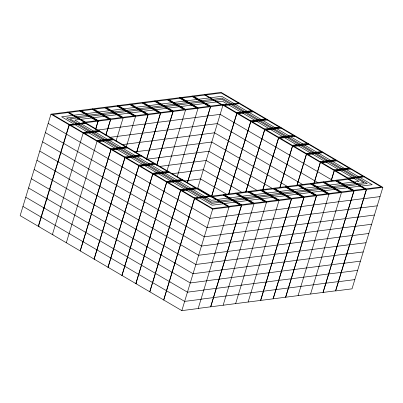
<?xml version="1.0" encoding="UTF-8"?>
<svg xmlns="http://www.w3.org/2000/svg" width="403" height="403" viewBox="0 0 403 403"><rect width="100%" height="100%" fill="white"/><g stroke="black" fill="none" stroke-linecap="round" stroke-linejoin="round"><path stroke-width="0.6" d="M84.59 122.24L67.331 112.064L50.985 114.155L20.15 215.64L38.255 226.274L39.015 226.179M38.255 226.274L69.084 124.794L85.441 122.739L84.64 122.23L83.824 122.336L84.675 122.834M198.216 308.411L335.558 290.83L366.387 189.345L229.045 206.93L198.185 308.532L181.839 310.627L38.471 226.405L69.306 124.92L85.547 122.799L210.749 196.357L195.218 198.347M52.39 234.581L83.169 133.066L99.465 130.98M66.309 242.757L97.088 141.241L113.384 139.156M105.833 135.091L110.563 119.52M105.883 135.086L110.613 119.515L92.352 108.86M80.172 250.898L111.001 149.417L127.303 147.332M80.227 250.933L111.057 149.448M116.049 140.985L123.106 117.918L104.845 107.258M126.26 146.883L135.594 116.316L117.384 105.657M94.146 259.109L124.975 157.628M136.471 152.777L148.037 114.724L129.826 104.06M136.521 152.772L148.082 114.719L142.486 111.43M108.059 267.285L138.894 165.804L143.921 165.159M146.511 159.256L160.525 113.122L142.314 102.463M146.561 159.245L160.575 113.117L154.974 109.828M121.923 275.43L152.757 173.945L169.053 171.859M121.978 275.461L152.813 173.98M156.722 165.149L173.013 111.525L154.807 100.861M156.772 165.144L173.063 111.52M166.938 171.048L185.556 109.918L167.346 99.259M135.897 283.636L166.731 182.156M177.149 176.942L198.044 108.321L179.839 97.657M149.76 291.782L180.594 190.297L196.891 188.211M149.815 291.812L180.65 190.332L185.672 189.687M187.36 182.841L210.487 106.73L192.276 96.065M187.41 182.831L210.537 106.719L204.936 103.43M163.678 299.958L194.508 198.478L210.804 196.387L211.706 196.881L210.895 196.986L84.781 122.9M163.734 299.993L194.563 198.508M196.503 188.317L197.747 188.161L222.975 105.128L222.073 104.634M211.666 196.337L236.893 113.303L241.921 112.659M181.839 310.627L212.668 209.142L229.015 207.051L211.656 196.891M228.682 194.1L250.757 121.449L267.053 119.364M228.738 194.135L250.812 121.479M210.653 306.819L241.488 205.339M210.704 306.814L241.538 205.329L223.327 194.669M245.754 191.899L264.675 129.625L280.972 127.539M245.81 191.929L264.731 129.655M223.146 305.222L254.026 203.732L248.429 200.442M262.65 190.271L278.594 137.801L294.89 135.715M262.882 189.727L278.649 137.836L283.672 137.191M235.634 303.62L266.519 202.13L260.917 198.84M279.894 187.491L292.507 145.977L308.804 143.891M279.949 187.526L292.563 146.012M248.127 302.023L279.007 200.533L260.746 189.878M260.615 300.421L291.45 198.941M260.665 300.416L291.5 198.936L273.289 188.272M296.789 185.869L306.426 154.153L322.722 152.067M297.021 185.325L306.481 154.188L311.509 153.543M273.103 298.825L303.938 197.339M273.153 298.819L303.988 197.334L285.777 186.675L303.036 196.845M314.038 183.088L320.345 162.328L336.641 160.243M314.093 183.123L320.4 162.364L325.428 161.719M331.11 180.887L334.263 170.504L350.56 168.419M331.165 180.917L334.319 170.54M298.084 295.626L328.969 194.135L323.367 190.846M310.577 294.029L341.457 192.538L323.201 181.879M353.899 190.946L323.065 292.427L353.95 190.936L335.739 180.277M382.85 187.355L366.503 189.445L335.669 290.931L352.015 288.835L382.85 187.355L364.745 176.721L348.394 178.771L366.387 189.345M84.62 122.804L80.414 123.383L74.812 120.089L79.839 119.449M349.215 178.705L353.421 178.131L359.018 181.421L353.995 182.06M68.183 112.563L52.597 114.558L69.85 124.693M68.273 112.553L221.202 92.972L363.657 176.66M72.928 115.354L61.609 116.805L74.112 124.149M73.024 115.344L221.69 96.307L359.451 177.239M75.542 116.885L66.56 118.034L76.454 123.847M75.633 116.875L221.957 98.141L357.108 177.542M77.23 117.913L69.86 118.86L78.016 123.65M77.371 117.898L222.134 99.36L355.547 177.738M79.985 119.429L222.401 101.193L353.204 178.04M84.731 122.22L222.889 104.528L348.943 178.584M239.216 103.007L85.632 122.714L67.422 112.049L221.116 92.373L364.423 176.564L210.84 196.266L229.045 206.93M224.552 105.51L239.322 103.616M70.883 125.303L85.653 123.409M97.808 130.023L220.174 114.356L333.115 180.705M236.677 112.628L251.447 110.739M83.008 132.421L97.778 130.532M253.134 111.188L236.838 113.273L211.61 196.301L197.747 188.161M83.874 132.935L99.41 130.945M238.47 113.686L253.24 111.792M84.801 133.479L99.571 131.585M109.984 137.327L217.368 123.58L317.992 182.695M250.595 120.804L265.365 118.915M96.922 140.597L111.691 138.708M251.462 121.318L266.998 119.328M97.143 141.272L102.166 140.632M252.389 121.862L267.159 119.968M98.72 141.655L113.49 139.76M122.159 144.637L214.567 132.804L302.87 184.685M264.514 128.985L279.279 127.091M110.84 148.778L125.61 146.883M265.381 129.494L280.916 127.504M111.712 149.286L127.242 147.297M266.307 130.038L281.077 128.149M112.639 149.83L127.408 147.941M134.335 151.946L211.766 142.032L287.752 186.67M278.428 137.161L293.198 135.267M124.759 156.953L139.529 155.059M125.63 157.462L141.161 155.472M141.216 155.508L124.92 157.593L94.09 259.079L94.907 259.013M280.226 138.214L294.996 136.325M126.552 158.006L141.322 156.117M147.181 159.165L208.961 151.256L272.63 188.659M292.346 145.337L307.116 143.443M138.677 165.129L153.447 163.235M293.218 145.846L308.748 143.856M155.135 163.683L138.839 165.769L108.004 267.254L108.77 267.154M294.145 146.39L308.915 144.501M140.471 166.182L155.241 164.293M159.356 166.474L206.16 160.485L256.973 190.337M306.265 153.513L321.035 151.619M152.596 173.305L167.366 171.411M153.462 173.814L168.998 171.829M308.058 154.566L322.828 152.677M154.389 174.358L169.159 172.469M50.229 189.274L49.463 189.37L31.363 178.736M171.532 173.784L203.354 169.708L241.855 192.327M320.184 161.689L334.953 159.8M166.515 181.481L181.279 179.592M167.381 181.99L182.917 180.005M182.972 180.035L166.676 182.121L135.841 283.606L136.607 283.505M321.977 162.741L336.747 160.852M168.308 182.534L183.078 180.645M47.428 198.498L46.662 198.598L28.558 187.964M183.708 181.093L200.553 178.932L226.733 194.317M334.102 169.864L348.872 167.975M180.428 189.657L195.198 187.768M334.969 170.378L350.504 168.389M44.622 207.726L43.862 207.822L25.757 197.188M335.895 170.917L350.665 169.028M182.227 190.71L196.996 188.821M41.821 216.95L41.056 217.051L22.951 206.412M348.016 178.04L362.786 176.151M194.347 197.833L209.117 195.944M211.686 196.77L349.033 179.184M349.194 179.28L350.011 179.174L349.159 178.675M216.436 199.556L353.829 181.965M216.406 199.676L211.384 200.321L80.519 123.444M219.046 201.092L356.438 183.501M219.015 201.213L211.651 202.155L78.177 123.746M356.605 183.597L363.969 182.65L355.819 177.864M220.789 202.115L358.181 184.524M220.809 202.225L211.827 203.379L76.615 123.943M358.292 184.624L367.274 183.476L357.38 177.663M38.471 226.405L39.237 226.305M223.398 203.646L360.791 186.055M223.418 203.762L212.094 205.208L74.278 124.245M360.902 186.156L372.226 184.71L359.723 177.36M228.148 206.437L365.541 188.846M228.163 206.553L212.583 208.547L70.011 124.789M52.335 234.546L53.156 234.481M226.244 216.154L363.587 198.568M226.214 216.275L209.867 218.371L66.505 134.149M363.702 198.674L380.049 196.578M223.443 225.383L360.786 207.797M223.408 225.504L207.061 227.594L63.699 143.372M360.897 207.898L377.243 205.807M220.637 234.606L357.98 217.021M220.607 234.727L204.261 236.823L60.898 152.596M358.096 217.126L374.442 215.031M217.837 243.835L355.179 226.249M217.806 243.951L201.46 246.047L58.092 161.825M355.29 226.35L371.637 224.259M215.031 253.059L352.373 235.473M215.001 253.18L198.654 255.27L55.292 171.048M352.489 235.574L368.836 233.483M212.23 262.282L349.572 244.702M212.2 262.403L195.853 264.499L52.486 180.277M349.683 244.802L366.03 242.707M172.086 272.282L172.852 272.181M209.424 271.511L346.766 253.925M209.394 271.632L193.047 273.723L49.685 189.501M346.882 254.026L363.229 251.935M169.285 281.506L170.046 281.41M206.623 280.735L343.966 263.149M206.593 280.856L190.246 282.951L46.884 198.724M344.081 263.255L360.428 261.159M203.822 289.964L341.165 272.378M203.787 290.084L187.44 292.175L44.078 207.953M341.276 272.478L357.622 270.388M201.016 299.187L338.359 281.601M200.986 299.308L184.639 301.399L41.277 217.177M338.475 281.707L354.821 279.611M223.685 104.997L228.002 104.483M205.782 197.032L210.099 196.518M363.985 176.816L381.238 186.952L365.652 188.947L366.503 189.445M204.764 94.468L365.491 188.851M204.835 95.068L221.292 104.735M348.252 179.285L364.71 188.952M193.959 96.458L210.416 106.13M337.371 180.675L353.829 190.342M335.689 180.282L352.998 190.453M335.759 180.882L352.217 190.548M192.347 96.665L208.804 106.332M324.883 182.277L341.341 191.944M181.466 98.06L197.923 107.727M179.788 97.667L197.097 107.833M323.271 182.483L339.729 192.15M179.859 98.267L196.316 107.933M168.978 99.657L185.435 109.324M312.39 183.874L328.848 193.541M310.708 183.481L328.919 194.14M167.295 99.264L184.604 109.435M167.366 99.863L183.823 109.53M310.778 184.08L327.236 193.747M156.485 101.259L172.947 110.926M299.903 185.476L316.36 195.143M310.879 192.448L316.481 195.737L285.646 297.218L316.431 195.742L298.22 185.078M154.878 101.465L171.335 111.132M298.291 185.677L314.748 195.349M143.997 102.856L160.454 112.523M287.41 187.073L303.867 196.74M285.798 187.279L302.255 196.946M142.385 103.062L158.842 112.729M274.922 188.669L291.379 198.341M131.509 104.458L147.966 114.125M273.239 188.277L290.548 198.447M273.31 188.876L289.767 198.548M129.897 104.659L146.354 114.331M262.429 190.271L278.886 199.938M119.016 106.054L135.473 115.721M117.333 105.662L134.642 115.827M117.404 106.261L133.861 115.928M260.817 190.478L277.274 200.145M106.528 107.651L122.986 117.323M249.941 191.868L266.398 201.54M248.258 191.475L266.469 202.14M104.916 107.858L121.374 117.53M248.329 192.075L264.786 201.747M94.035 109.253L110.493 118.92M237.448 193.47L253.905 203.137M235.77 193.077L253.976 203.737M92.423 109.46L108.881 119.127M235.836 193.677L252.298 203.344M81.547 110.85L98.005 120.522M224.96 195.067L241.417 204.739M92.524 117.822L98.125 121.112L95.672 129.187L98.075 121.122L79.865 110.457M223.277 194.674L240.586 204.845M223.348 195.274L239.805 204.946M79.935 111.057L96.393 120.729M212.467 196.669L228.924 206.336M69.054 112.452L85.512 122.119M50.985 114.155L69.084 124.794M69.306 124.92L212.668 209.142M48.179 123.383L66.283 134.018M45.378 132.607L63.483 143.241M42.572 141.836L60.677 152.47M39.771 151.06L57.876 161.694M36.97 160.283L55.07 170.922M34.164 169.512L52.269 180.146"/></g></svg>
